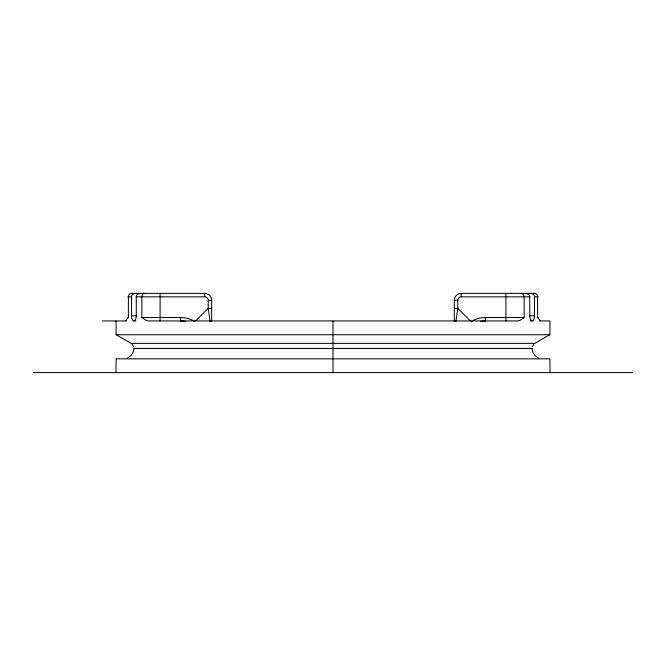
<?xml version="1.0" encoding="UTF-8"?>
<svg xmlns="http://www.w3.org/2000/svg" width="666" height="666" viewBox="0 0 666 666"><rect width="100%" height="100%" fill="white"/><g stroke="black" fill="none" stroke-linecap="round" stroke-linejoin="round"><path stroke-width="1" d="M125.516 320.945L128.38 317.532L128.405 296.828A3.447 3.247 90 0 1 131.652 293.381M133.658 320.804A5.411 2.006 90 0 1 131.56 315.767L131.518 296.828L127.814 296.828M136.28 315.776L136.28 296.828L204.778 296.828L204.778 293.398L131.277 293.381M523.468 318.015L520.254 320.213L517.624 320.945L148.177 320.937L145.438 320.046L141.883 317.499L141.883 296.828A3.447 3.03 -90 0 1 144.913 293.381M115.976 372.619L116.117 358.832L549.883 358.832L550.024 372.619M115.992 320.945L116.134 334.723L131.094 343.365L534.906 343.365L549.866 334.723L550.008 320.945L539.676 320.945M455.91 321.395L457.775 308.35L457.775 300.274A3.422 3.422 0 0 1 461.222 296.836M532.309 346.928L533.849 344.272M128.38 317.532L127.814 317.499M195.779 320.787L208.225 308.35L211.655 308.35M523.559 317.94L524.117 317.499L524.117 296.828A3.447 3.03 90 0 0 521.087 293.381M127.356 358.108L130.861 355.81L133.167 352.306L134.024 348.501L531.976 348.501L532.833 352.306L535.139 355.81L538.644 358.108M471.503 321.337L472.452 320.779M454.329 321.362L454.329 300.274A6.893 6.893 0 0 1 461.222 293.381L534.723 293.381M538.186 296.828L534.482 296.828L534.482 315.776A5.411 2.006 -90 0 1 532.342 320.804M204.778 296.836A3.422 3.422 0 0 1 208.217 300.274L211.655 300.274L211.671 321.362M454.345 300.274L457.775 300.274M454.345 308.35L457.775 308.35L470.221 320.787M131.518 315.776L136.655 315.776M529.345 315.776L534.482 315.776M141.883 317.499L180.586 317.499L180.586 320.929M524.117 317.499L485.414 317.499L485.414 320.929M534.348 293.381A3.447 3.247 -90 0 1 537.595 296.828L537.595 317.499L538.186 317.499M102.198 320.945L126.324 320.945M133.658 320.945L135.897 320.945M530.103 320.945L532.342 320.945M116.134 334.723L549.866 334.723M134.024 348.435L531.976 348.435M33.3 372.619L632.7 372.619M540.467 320.945L537.62 317.532M193.548 320.779L194.497 321.337M132.151 344.272L133.691 346.928M210.09 321.395L208.225 308.35L208.225 300.274M529.72 315.776L529.72 296.828L461.222 296.828L461.222 293.398M527.855 293.398L527.855 293.947M505.91 293.398L505.91 320.929M333 320.945L333 372.619M160.09 293.398L160.09 320.929M138.145 293.398L138.145 293.947M136.322 315.784A5.453 2.173 -88.1 0 1 133.966 320.779M131.418 296.82A3.596 3.596 0 0 1 135.223 293.481M204.778 293.381A6.893 6.893 0 0 1 211.671 300.274M180.586 321.012A25.508 25.35 -85.5 0 1 185.364 321.395M180.586 317.565A26.44 26.44 0 0 1 193.556 320.762M136.155 296.82A3.655 3.655 0 0 1 140.085 293.506M532.034 320.779A5.453 2.173 88.1 0 1 529.678 315.784M530.777 293.481A3.596 3.596 0 0 1 534.582 296.82M480.636 321.395A25.508 25.35 85.5 0 1 485.414 321.012M472.444 320.762A26.44 26.44 0 0 1 485.414 317.565M525.915 293.506A3.655 3.655 0 0 1 529.845 296.82"/></g></svg>
